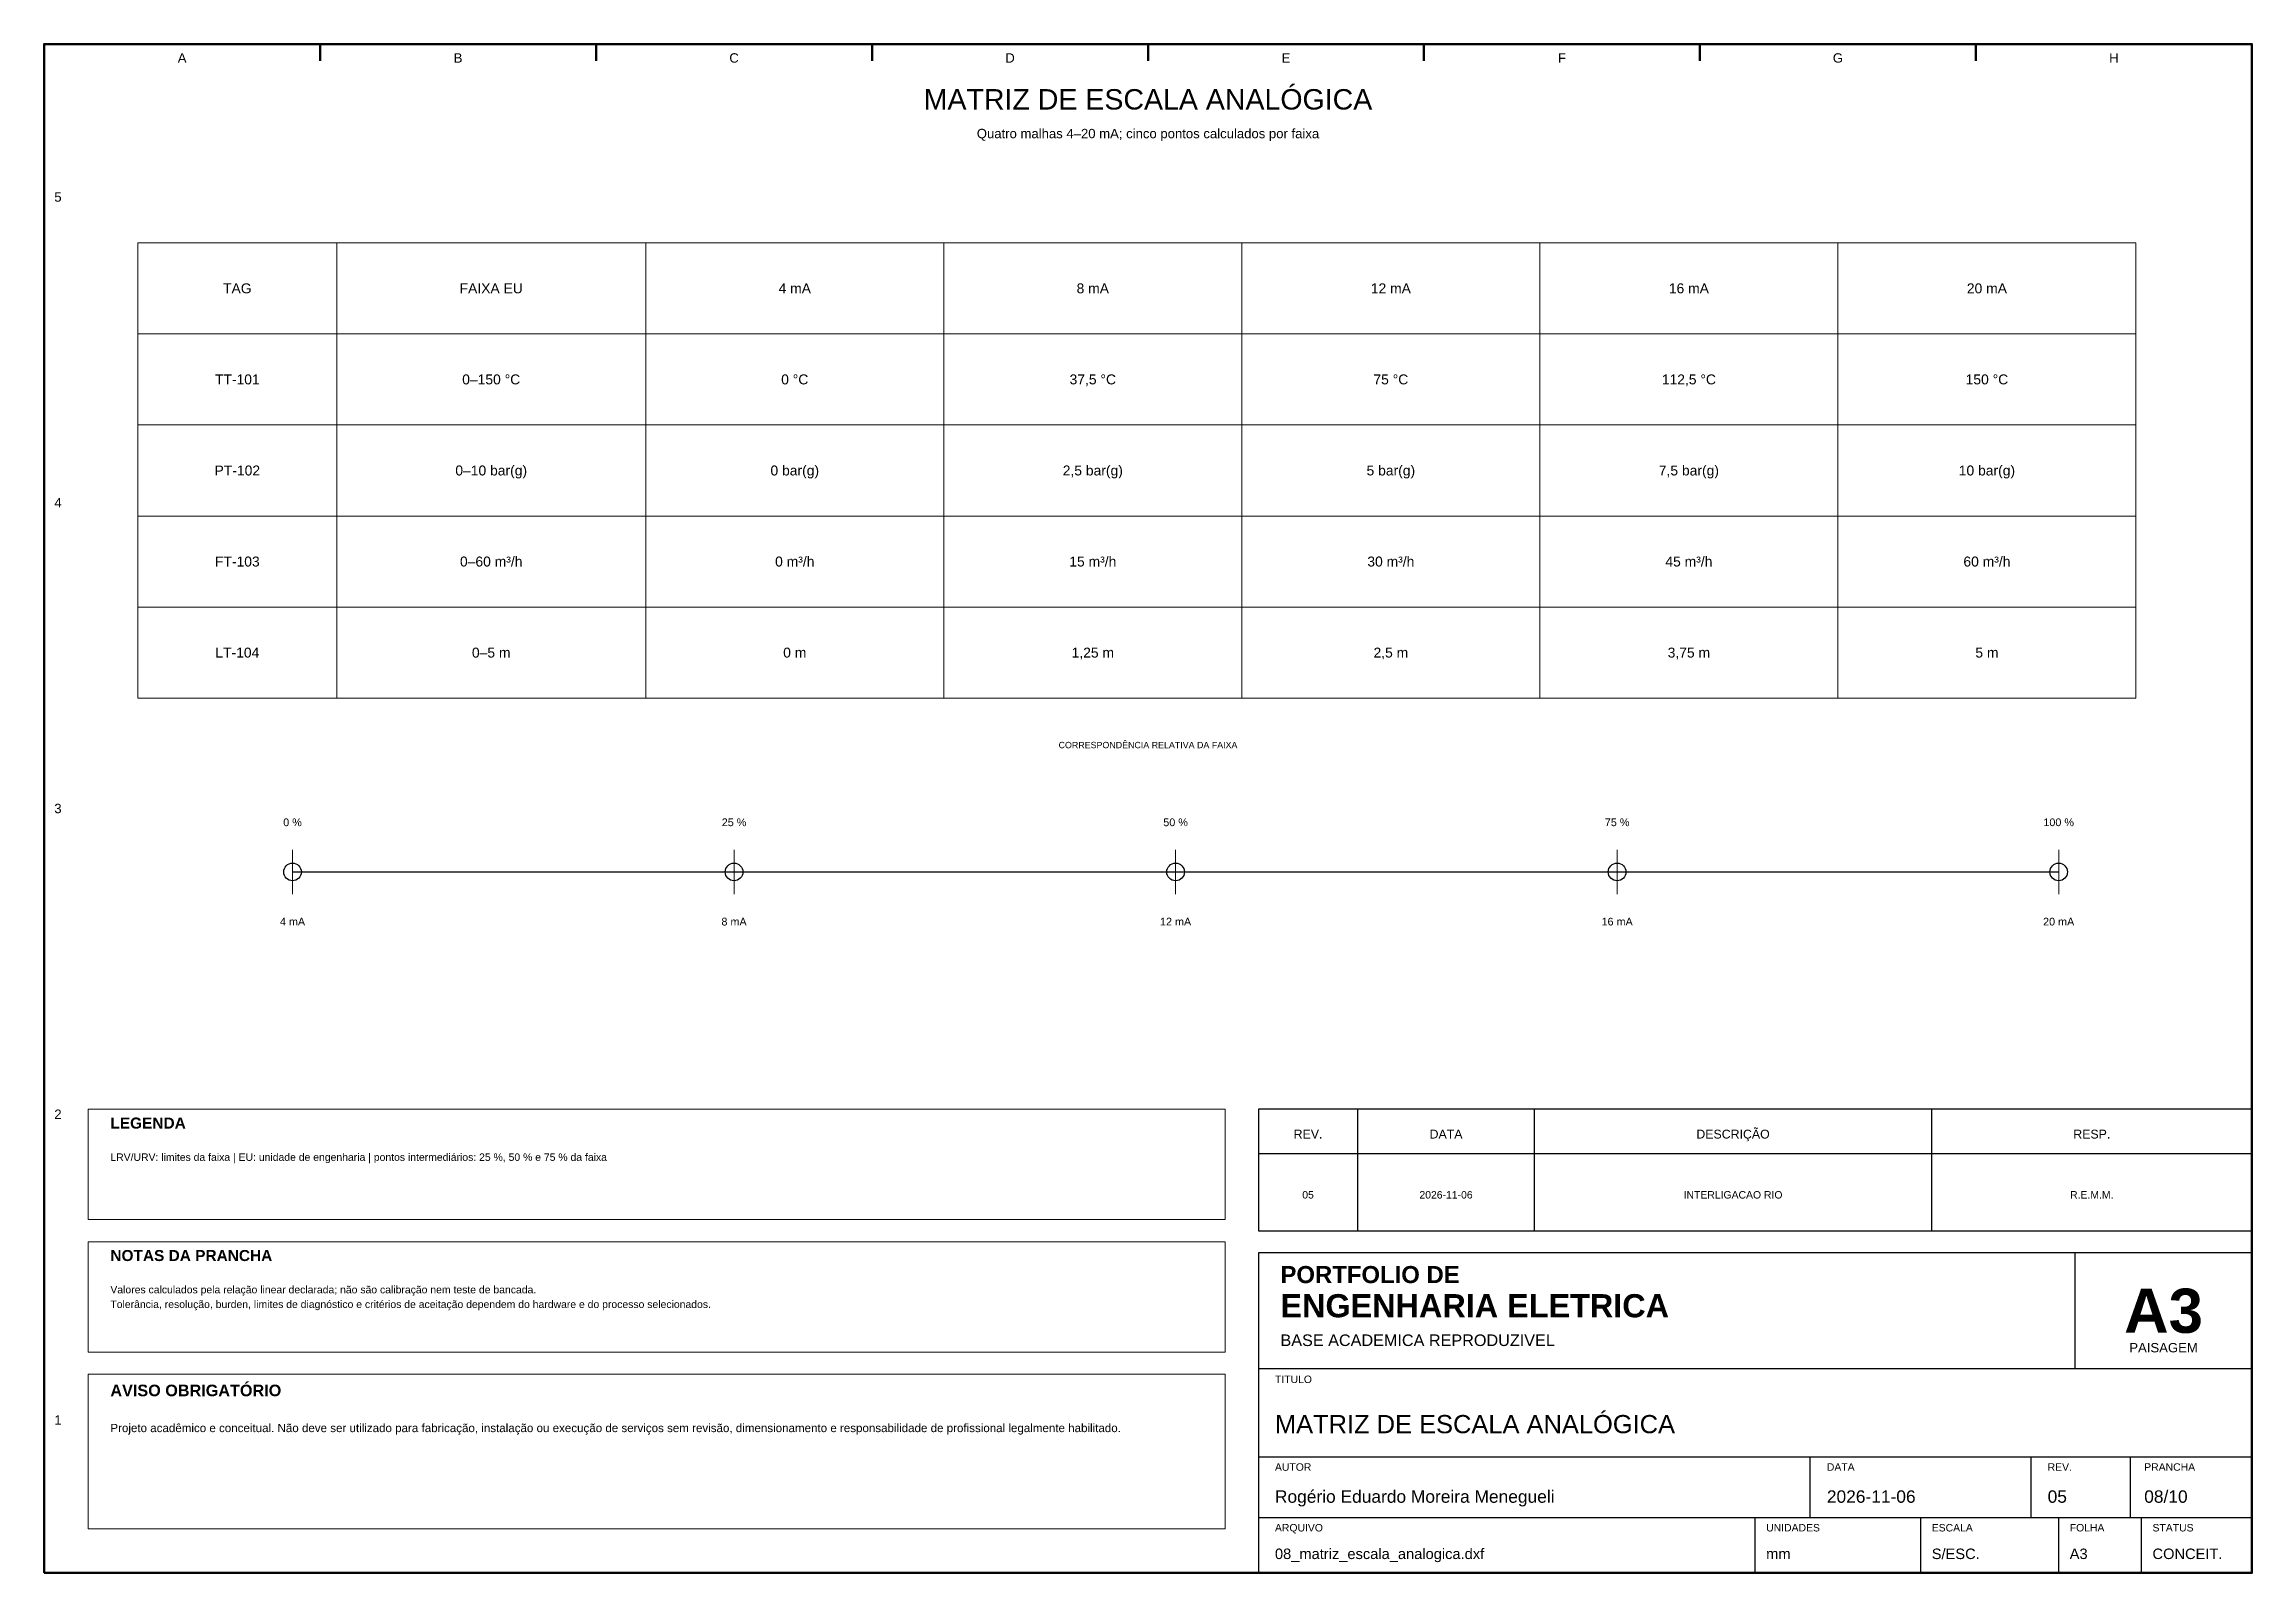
# Model space of a CAD drawing. Header units: millimetres. Extents: x 10 to 410, y 10 to 287.
import ezdxf
from ezdxf.enums import TextEntityAlignment as Align

# ---------------------------------------------------------------- set-up
doc = ezdxf.new("R2010")
doc.units = ezdxf.units.MM
for name, color, linetype, lineweight in [('00_MOLDURA', 7, 'CONTINUOUS', 50), ('01_CARIMBO', 7, 'CONTINUOUS', 25), ('02_TEXTO', 7, 'CONTINUOUS', 18), ('03_COTAS', 152, 'CONTINUOUS', 18), ('07_INSTRUMENTACAO', 202, 'CONTINUOUS', 25), ('12_LEGENDA', 7, 'CONTINUOUS', 18), ('13_NOTAS', 7, 'CONTINUOUS', 18)]:
    doc.layers.add(name, color=color, linetype=linetype, lineweight=lineweight)
doc.styles.add('PORTFOLIO_TEXTO', font='arial.ttf')
doc.styles.add('PORTFOLIO_TITULO', font='arialbd.ttf', dxfattribs={"width": 0.92})

# ---------------------------------------------------------------- blocks, each defined once
blk = doc.blocks.new('CARIMBO_A3')
at = {"layer": '01_CARIMBO'}
for p, q in [((148, 37), (148, 58)), ((0, 37), (180, 37)), ((0, 21), (180, 21)), ((100, 10), (100, 21)), ((140, 10), (140, 21)), ((158, 10), (158, 21)), ((0, 10), (180, 10)), ((90, 0), (90, 10)), ((120, 0), (120, 10)), ((145, 0), (145, 10)), ((160, 0), (160, 10))]:
    blk.add_line(p, q, dxfattribs=at)
blk.add_lwpolyline([(0, 0), (180, 0), (180, 58), (0, 58)], close=True, dxfattribs=at)
at = {"layer": '01_CARIMBO', "style": 'PORTFOLIO_TEXTO'}
for s, p in [('TITULO', (3, 34.4)), ('AUTOR', (3, 18.5)), ('DATA', (103, 18.5)), ('REV.', (143, 18.5)), ('PRANCHA', (160.5, 18.5)), ('ARQUIVO', (3, 7.5)), ('UNIDADES', (92, 7.5)), ('ESCALA', (122, 7.5)), ('FOLHA', (147, 7.5)), ('STATUS', (162, 7.5))]:
    blk.add_text(s, height=1.35, dxfattribs=at).set_placement(p)
at = {"layer": '02_TEXTO'}
for s, height, style, p in [('PORTFOLIO DE', 3.1, 'PORTFOLIO_TITULO', (4, 52.5)), ('ENGENHARIA ELETRICA', 4.2, 'PORTFOLIO_TITULO', (4, 46.3)), ('BASE ACADEMICA REPRODUZIVEL', 2.1, 'PORTFOLIO_TEXTO', (4, 41.1))]:
    blk.add_text(s, height=height, dxfattribs=dict(at, style=style)).set_placement(p)
for s, height, style, p in [('A3', 8, 'PORTFOLIO_TITULO', (164, 47.5)), ('PAISAGEM', 1.7, 'PORTFOLIO_TEXTO', (164, 40.8))]:
    blk.add_text(s, height=height, dxfattribs=dict(at, style=style)).set_placement(p, align=Align.MIDDLE_CENTER)
at = {"layer": '02_TEXTO', "style": 'PORTFOLIO_TEXTO'}
for tag, p, height in [('TITULO', (3, 25.3), 3.3), ('AUTOR', (3, 12.7), 2.25), ('DATA', (103, 12.7), 2.25), ('REVISAO', (143, 12.7), 2.25), ('PRANCHA', (160.5, 12.7), 2.25), ('ARQUIVO', (3, 2.5), 1.9), ('UNIDADES', (92, 2.5), 1.9), ('ESCALA', (122, 2.5), 1.9), ('FOLHA', (147, 2.5), 1.9), ('STATUS', (162, 2.5), 1.9)]:
    blk.add_attdef(tag, p, '', height=height, dxfattribs=at)

msp = doc.modelspace()

# ---------------------------------------------------------------- linework, layer by layer
at = {"layer": '00_MOLDURA'}
for p, q in [((60, 287), (60, 284)), ((110, 287), (110, 284)), ((160, 287), (160, 284)), ((210, 287), (210, 284)), ((260, 287), (260, 284)), ((310, 287), (310, 284)), ((360, 287), (360, 284))]:
    msp.add_line(p, q, dxfattribs=at)
msp.add_lwpolyline([(10, 10), (410, 10), (410, 287), (10, 287)], close=True, dxfattribs=at)
at = {"layer": '01_CARIMBO'}
for p, q in [((248, 72), (248, 94)), ((280, 72), (280, 94)), ((352, 72), (352, 94)), ((230, 86), (410, 86))]:
    msp.add_line(p, q, dxfattribs=at)
msp.add_lwpolyline([(230, 72), (410, 72), (410, 94), (230, 94)], close=True, dxfattribs=at)
at = {"layer": '03_COTAS'}
for p, q in [((55, 133), (55, 141)), ((135, 133), (135, 141)), ((215, 133), (215, 141)), ((295, 133), (295, 141)), ((375, 133), (375, 141))]:
    msp.add_line(p, q, dxfattribs=at)
at = {"layer": '07_INSTRUMENTACAO'}
msp.add_line((55, 137), (375, 137), dxfattribs=at)
for centre in [(55, 137), (135, 137), (215, 137), (295, 137), (375, 137)]:
    msp.add_circle(centre, 1.6, dxfattribs=at)
at = {"layer": '12_LEGENDA'}
for p, q in [((63, 168.5), (63, 251)), ((119, 168.5), (119, 251)), ((173, 168.5), (173, 251)), ((227, 168.5), (227, 251)), ((281, 168.5), (281, 251)), ((335, 168.5), (335, 251)), ((27, 234.5), (389, 234.5)), ((27, 218), (389, 218)), ((27, 201.5), (389, 201.5)), ((27, 185), (389, 185))]:
    msp.add_line(p, q, dxfattribs=at)
for points in [[(27, 168.5), (389, 168.5), (389, 251), (27, 251)], [(18, 74), (224, 74), (224, 94), (18, 94)]]:
    msp.add_lwpolyline(points, close=True, dxfattribs=at)
at = {"layer": '13_NOTAS'}
for points in [[(18, 50), (224, 50), (224, 70), (18, 70)], [(18, 18), (224, 18), (224, 46), (18, 46)]]:
    msp.add_lwpolyline(points, close=True, dxfattribs=at)

# ---------------------------------------------------------------- block references
at = {"layer": '01_CARIMBO'}
msp.add_blockref('CARIMBO_A3', (230, 10), dxfattribs=at).add_auto_attribs({'TITULO': 'MATRIZ DE ESCALA ANALÓGICA', 'AUTOR': 'Rogério Eduardo Moreira Menegueli', 'DATA': '2026-11-06', 'REVISAO': '05', 'PRANCHA': '08/10', 'ARQUIVO': '08_matriz_escala_analogica.dxf', 'UNIDADES': 'mm', 'ESCALA': 'S/ESC.', 'FOLHA': 'A3', 'STATUS': 'CONCEIT.'})

# ---------------------------------------------------------------- texts
at = {"layer": '00_MOLDURA', "style": 'PORTFOLIO_TEXTO'}
for s, p in [('A', (35, 284.5)), ('B', (85, 284.5)), ('C', (135, 284.5)), ('D', (185, 284.5)), ('E', (235, 284.5)), ('F', (285, 284.5)), ('G', (335, 284.5)), ('H', (385, 284.5)), ('5', (12.5, 259.3)), ('4', (12.5, 203.9)), ('3', (12.5, 148.5)), ('2', (12.5, 93.1)), ('1', (12.5, 37.7))]:
    msp.add_text(s, height=1.7, dxfattribs=at).set_placement(p, align=Align.MIDDLE_CENTER)
at = {"layer": '01_CARIMBO', "style": 'PORTFOLIO_TEXTO'}
for s, p in [('REV.', (239, 89.5)), ('DATA', (264, 89.5)), ('DESCRIÇÃO', (316, 89.5)), ('RESP.', (381, 89.5))]:
    msp.add_text(s, height=1.6, dxfattribs=at).set_placement(p, align=Align.MIDDLE_CENTER)
at = {"layer": '02_TEXTO', "style": 'PORTFOLIO_TEXTO'}
for s, height, p in [('MATRIZ DE ESCALA ANALÓGICA', 3.7, (210, 277)), ('Quatro malhas 4–20 mA; cinco pontos calculados por faixa', 1.7, (210, 270.8)), ('TT-101', 1.8, (45, 226.25)), ('0–150 °C', 1.8, (91, 226.25)), ('0 °C', 1.8, (146, 226.25)), ('37,5 °C', 1.8, (200, 226.25)), ('75 °C', 1.8, (254, 226.25)), ('112,5 °C', 1.8, (308, 226.25)), ('150 °C', 1.8, (362, 226.25)), ('PT-102', 1.8, (45, 209.75)), ('0–10 bar(g)', 1.8, (91, 209.75)), ('0 bar(g)', 1.8, (146, 209.75)), ('2,5 bar(g)', 1.8, (200, 209.75)), ('5 bar(g)', 1.8, (254, 209.75)), ('7,5 bar(g)', 1.8, (308, 209.75)), ('10 bar(g)', 1.8, (362, 209.75)), ('FT-103', 1.8, (45, 193.25)), ('0–60 m³/h', 1.8, (91, 193.25)), ('0 m³/h', 1.8, (146, 193.25)), ('15 m³/h', 1.8, (200, 193.25)), ('30 m³/h', 1.8, (254, 193.25)), ('45 m³/h', 1.8, (308, 193.25)), ('60 m³/h', 1.8, (362, 193.25)), ('LT-104', 1.8, (45, 176.75)), ('0–5 m', 1.8, (91, 176.75)), ('0 m', 1.8, (146, 176.75)), ('1,25 m', 1.8, (200, 176.75)), ('2,5 m', 1.8, (254, 176.75)), ('3,75 m', 1.8, (308, 176.75)), ('5 m', 1.8, (362, 176.75)), ('0 %', 1.4, (55, 146)), ('25 %', 1.4, (135, 146)), ('50 %', 1.4, (215, 146)), ('75 %', 1.4, (295, 146)), ('100 %', 1.4, (375, 146)), ('4 mA', 1.4, (55, 128)), ('8 mA', 1.4, (135, 128)), ('12 mA', 1.4, (215, 128)), ('16 mA', 1.4, (295, 128)), ('20 mA', 1.4, (375, 128)), ('05', 1.35, (239, 78.5)), ('2026-11-06', 1.35, (264, 78.5)), ('INTERLIGACAO RIO', 1.35, (316, 78.5)), ('R.E.M.M.', 1.35, (381, 78.5))]:
    msp.add_text(s, height=height, dxfattribs=at).set_placement(p, align=Align.MIDDLE_CENTER)
at = {"layer": '07_INSTRUMENTACAO', "style": 'PORTFOLIO_TEXTO'}
msp.add_text('CORRESPONDÊNCIA RELATIVA DA FAIXA', height=1.15, dxfattribs=at).set_placement((210, 160), align=Align.MIDDLE_CENTER)
at = {"layer": '12_LEGENDA', "style": 'PORTFOLIO_TEXTO'}
for s, p in [('TAG', (45, 242.75)), ('FAIXA EU', (91, 242.75)), ('4 mA', (146, 242.75)), ('8 mA', (200, 242.75)), ('12 mA', (254, 242.75)), ('16 mA', (308, 242.75)), ('20 mA', (362, 242.75))]:
    msp.add_text(s, height=1.8, dxfattribs=at).set_placement(p, align=Align.MIDDLE_CENTER)
at = {"layer": '12_LEGENDA', "style": 'PORTFOLIO_TITULO'}
msp.add_text('LEGENDA', height=2, dxfattribs=at).set_placement((22, 90.5))
at = {"layer": '12_LEGENDA', "insert": (22, 86), "char_height": 1.35, "width": 198, "attachment_point": 1, "line_spacing_factor": 1.18, "style": 'PORTFOLIO_TEXTO'}
msp.add_mtext('LRV/URV: limites da faixa | EU: unidade de engenharia | pontos intermediários: 25 %, 50 % e 75 % da faixa', dxfattribs=at)
at = {"layer": '13_NOTAS', "style": 'PORTFOLIO_TITULO'}
for s, height, p in [('NOTAS DA PRANCHA', 2, (22, 66.5)), ('AVISO OBRIGATÓRIO', 2.1, (22, 42))]:
    msp.add_text(s, height=height, dxfattribs=at).set_placement(p)
at = {"layer": '13_NOTAS', "width": 198, "attachment_point": 1, "line_spacing_factor": 1.18, "style": 'PORTFOLIO_TEXTO'}
for s, insert, char_height in [('Valores calculados pela relação linear declarada; não são calibração nem teste de bancada.\\PTolerância, resolução, burden, limites de diagnóstico e critérios de aceitação dependem do hardware e do processo selecionados.', (22, 62), 1.35), ('Projeto acadêmico e conceitual. Não deve ser utilizado para fabricação, instalação ou execução de serviços sem revisão, dimensionamento e responsabilidade de profissional legalmente habilitado.', (22, 37), 1.5)]:
    msp.add_mtext(s, dxfattribs=dict(at, insert=insert, char_height=char_height))

doc.saveas('drawing.dxf')
